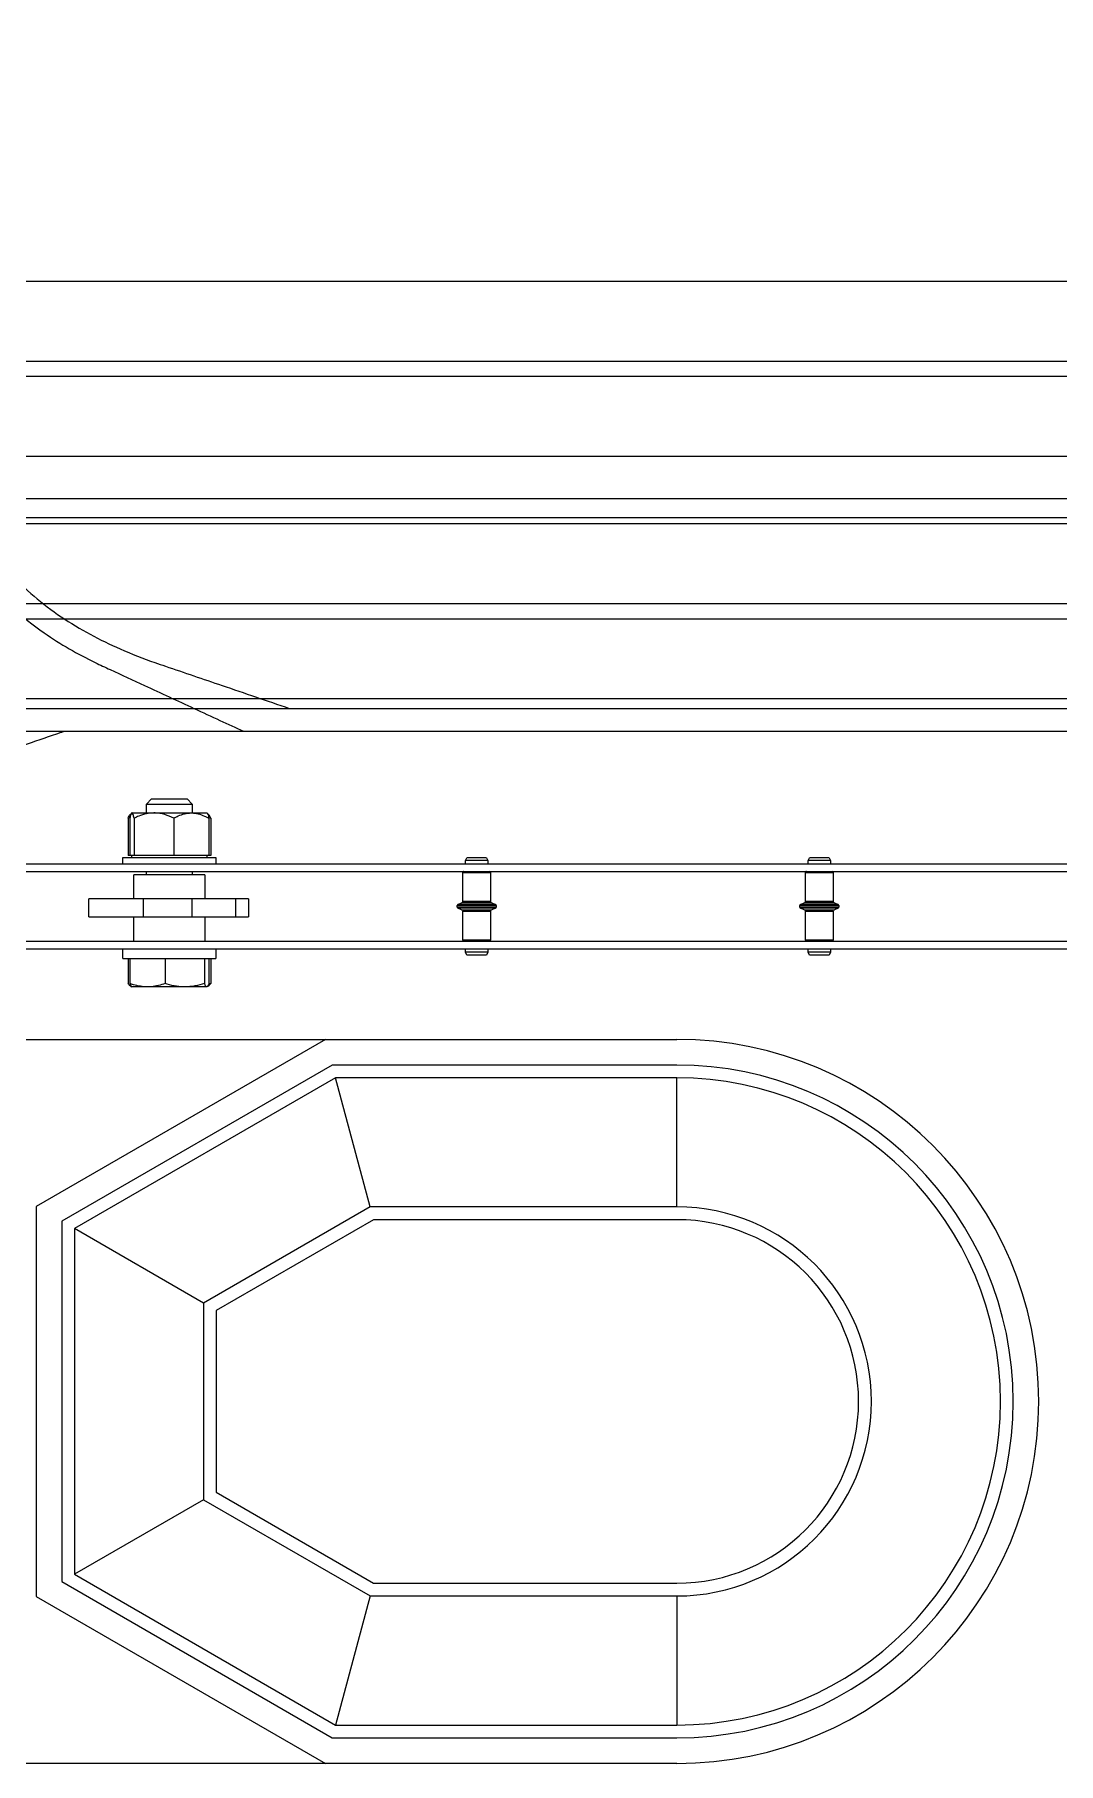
# Model space of a CAD drawing. Header units: feet. Extents: x -21 to 5170, y -254 to 1413.
# Drawn here: x 2335.2 to 2350.08, y 44.68 to 69.79 of the extents above; entities that cross this region are included whole.
import ezdxf
from ezdxf.lldxf.tags import DXFTag

# ---------------------------------------------------------------- set-up
doc = ezdxf.new("R2010")
doc.units = ezdxf.units.FT
doc.header["$MEASUREMENT"] = 0
for name, color, linetype in [('ATI CENTER SUPPORT', 7, 'Continuous'), ('DC FEEEDERS', 1, 'Continuous'), ('PV-AG-DC1', 142, 'DC1'), ('WIRE MANAGEMENT', 4, 'Continuous')]:
    doc.layers.add(name, color=color, linetype=linetype)
doc.styles.add('NEI-A', font='arial.ttf')
tags = doc.linetypes.add('DC1', pattern='A,0.176989,-0.035266,["DC1",NEI-A,S=0.1,R=0,X=0,Y=-0.05],-0.314734,0.176989', length=0.703978).pattern_tags.tags
tags[6] = DXFTag(74, 10)

msp = doc.modelspace()

# ---------------------------------------------------------------- linework, layer by layer
at = {"layer": 'ATI CENTER SUPPORT', "color": 8, "linetype": 'Continuous', "lineweight": 15}
for p, q in [((2336.83019, 58.48456), (2336.8302, 58.614)), ((2336.8302, 58.614), (2336.90322, 58.68702)), ((2336.8302, 58.614), (2337.4905, 58.61399)), ((2336.90322, 58.68702), (2337.41748, 58.68702)), ((2337.41748, 58.68702), (2337.4905, 58.61399)), ((2337.4905, 58.61399), (2337.4905, 58.48455)), ((2336.5895, 58.4241), (2336.55968, 58.40742)), ((2336.55968, 58.40742), (2336.55968, 57.86745)), ((2336.58548, 58.40742), (2336.58548, 57.86745)), ((2336.61693, 58.48456), (2337.70622, 58.48455)), ((2336.64838, 58.40742), (2336.64838, 57.86745)), ((2337.22325, 58.40742), (2337.22325, 57.86745)), ((2337.70649, 58.48455), (2337.72142, 58.47092)), ((2337.73522, 58.40741), (2337.73521, 57.86745)), ((2337.76102, 58.40741), (2337.76101, 57.86745)), ((2334.30629, 57.7445), (2354.71674, 57.74438)), ((2336.48513, 57.74449), (2336.48513, 57.83557)), ((2336.48513, 57.83557), (2337.83556, 57.83556)), ((2336.58548, 57.86745), (2336.55968, 57.86745)), ((2336.61693, 57.86745), (2336.58548, 57.86745)), ((2336.6142, 57.83557), (2336.6142, 57.86745)), ((2336.64838, 57.86745), (2336.61693, 57.86745)), ((2337.73521, 57.86745), (2336.64838, 57.86745)), ((2337.70649, 57.86745), (2337.70649, 57.83556)), ((2337.76101, 57.86745), (2337.73521, 57.86745)), ((2337.83556, 57.83556), (2337.83556, 57.74448)), ((2341.46301, 57.79226), (2341.48357, 57.83237)), ((2341.46301, 57.74446), (2341.46301, 57.79226)), ((2341.78695, 57.79225), (2341.46301, 57.79226)), ((2341.76639, 57.83237), (2341.48357, 57.83237)), ((2341.76639, 57.83237), (2341.78695, 57.79225)), ((2341.78695, 57.79225), (2341.78695, 57.74446)), ((2346.4395, 57.79223), (2346.46007, 57.83234)), ((2346.4395, 57.74443), (2346.4395, 57.79223)), ((2346.76344, 57.79222), (2346.4395, 57.79223)), ((2346.74288, 57.83234), (2346.46007, 57.83234)), ((2346.74288, 57.83234), (2346.76344, 57.79222)), ((2346.76344, 57.79222), (2346.76344, 57.74443)), ((2334.30629, 57.63315), (2354.71674, 57.63303)), ((2336.64609, 57.23484), (2336.64609, 57.58762)), ((2337.6746, 57.58761), (2336.64609, 57.58762)), ((2336.83019, 57.58762), (2336.83019, 57.63313)), ((2337.4905, 57.63313), (2337.4905, 57.58762)), ((2337.6746, 57.58761), (2337.67459, 57.23483)), ((2341.42251, 57.19771), (2341.42252, 57.61768)), ((2341.42252, 57.61768), (2341.82744, 57.61767)), ((2341.82744, 57.61767), (2341.82744, 57.19771)), ((2346.39901, 57.19768), (2346.39901, 57.61765)), ((2346.39901, 57.61765), (2346.80394, 57.61764)), ((2346.80394, 57.61764), (2346.80393, 57.19768)), ((2335.99008, 56.97772), (2335.99008, 57.23484)), ((2338.31057, 57.23483), (2335.99008, 57.23484)), ((2336.78115, 57.23484), (2336.78115, 56.97771)), ((2337.48972, 56.97771), (2337.48972, 57.23484)), ((2338.11972, 57.23483), (2338.11972, 56.9777)), ((2338.31057, 57.23483), (2338.31057, 56.9777)), ((2341.34153, 57.114), (2341.34153, 57.1399)), ((2341.90842, 57.13989), (2341.34153, 57.1399)), ((2341.90842, 57.11399), (2341.34153, 57.114)), ((2341.35061, 57.15416), (2341.41343, 57.18345)), ((2341.89934, 57.15416), (2341.35061, 57.15416)), ((2341.41343, 57.07045), (2341.35061, 57.09974)), ((2341.89934, 57.09973), (2341.35061, 57.09974)), ((2341.41343, 57.18345), (2341.83652, 57.18345)), ((2341.83652, 57.07044), (2341.41343, 57.07045)), ((2341.82744, 57.19771), (2341.42251, 57.19771)), ((2341.42251, 56.63622), (2341.42251, 57.05618)), ((2341.42251, 57.05618), (2341.82744, 57.05618)), ((2341.82744, 57.05618), (2341.82744, 56.63622)), ((2341.83652, 57.18345), (2341.89934, 57.15416)), ((2341.89934, 57.09973), (2341.83652, 57.07044)), ((2341.90842, 57.13989), (2341.90842, 57.11399)), ((2346.31802, 57.11397), (2346.31802, 57.13987)), ((2346.88492, 57.13986), (2346.31802, 57.13987)), ((2346.88492, 57.11397), (2346.31802, 57.11397)), ((2346.32711, 57.15413), (2346.38992, 57.18342)), ((2346.87583, 57.15413), (2346.32711, 57.15413)), ((2346.38992, 57.07042), (2346.32711, 57.09971)), ((2346.87583, 57.0997), (2346.32711, 57.09971)), ((2346.38992, 57.18342), (2346.81302, 57.18342)), ((2346.81302, 57.07041), (2346.38992, 57.07042)), ((2346.399, 56.63619), (2346.39901, 57.05615)), ((2346.80393, 57.19768), (2346.39901, 57.19768)), ((2346.39901, 57.05615), (2346.80393, 57.05615)), ((2346.80393, 57.05615), (2346.80393, 56.63619)), ((2346.81302, 57.18342), (2346.87583, 57.15413)), ((2346.87583, 57.0997), (2346.81302, 57.07041)), ((2346.88492, 57.13986), (2346.88492, 57.11397)), ((2335.99008, 56.97772), (2338.31057, 56.9777)), ((2336.64608, 56.62082), (2336.64609, 56.97771)), ((2337.67459, 56.97771), (2337.67459, 56.62081)), ((2334.30629, 56.62083), (2354.71674, 56.62071)), ((2334.30629, 56.50948), (2354.71674, 56.50936)), ((2336.48512, 56.37287), (2336.48512, 56.50947)), ((2337.83555, 56.50946), (2337.83555, 56.37287)), ((2341.82744, 56.63622), (2341.42251, 56.63622)), ((2341.463, 56.46164), (2341.463, 56.50944)), ((2341.78694, 56.50943), (2341.78694, 56.46164)), ((2346.80393, 56.63619), (2346.399, 56.63619)), ((2346.4395, 56.46161), (2346.4395, 56.50941)), ((2346.76344, 56.5094), (2346.76344, 56.46161)), ((2336.48512, 56.37287), (2337.83555, 56.37287)), ((2336.55967, 56.37287), (2336.55967, 56.00716)), ((2336.58547, 56.37287), (2336.58547, 56.00716)), ((2337.09743, 56.37288), (2337.09744, 56.00717)), ((2337.6723, 56.37288), (2337.6723, 56.00717)), ((2337.7352, 56.37288), (2337.73521, 56.00717)), ((2337.761, 56.37288), (2337.76101, 56.00717)), ((2341.48356, 56.42153), (2341.463, 56.46164)), ((2341.78694, 56.46164), (2341.463, 56.46164)), ((2341.76638, 56.42152), (2341.48356, 56.42153)), ((2341.78694, 56.46164), (2341.76638, 56.42152)), ((2346.46006, 56.4215), (2346.4395, 56.46161)), ((2346.76344, 56.46161), (2346.4395, 56.46161)), ((2346.74287, 56.42149), (2346.46006, 56.4215)), ((2346.76344, 56.46161), (2346.74287, 56.42149)), ((2337.76101, 56.00717), (2337.73118, 55.99794)), ((2336.60038, 55.96636), (2336.6142, 55.95838)), ((2337.70375, 55.95839), (2336.61446, 55.95838)), ((2344.53397, 44.68303), (2334.44779, 44.68303))]:
    msp.add_line(p, q, dxfattribs=at)
at = {"layer": 'ATI CENTER SUPPORT', "color": 8, "linetype": 'Continuous', "lineweight": 15, "flags": 128}
for points in [[(2334.30629, 55.19524), (2344.53397, 55.19524)], [(2339.42638, 55.19524), (2335.22514, 52.76965), (2335.22514, 47.10862), (2339.42638, 44.68303)], [(2340.07802, 52.76326), (2339.57566, 54.63813)], [(2344.53397, 52.76326), (2344.53397, 54.63813)], [(2337.65712, 51.36555), (2335.78225, 52.44801)], [(2337.65712, 48.51272), (2335.78225, 47.43026)], [(2340.07802, 47.11501), (2339.57566, 45.24014)], [(2344.53397, 47.11501), (2344.53397, 45.24014)]]:
    msp.add_lwpolyline(points, dxfattribs=at)
msp.add_lwpolyline([(2344.53397, 44.68303, 1), (2344.53397, 55.19524)], format="xyb", dxfattribs=at)
for points in [[(2339.5259, 45.05444), (2344.53397, 45.05444, 1), (2344.53397, 54.82383), (2339.5259, 54.82383), (2335.59655, 52.55522), (2335.59655, 47.32305)], [(2339.57566, 45.24014), (2344.53397, 45.24014, 1), (2344.53397, 54.63813), (2339.57566, 54.63813), (2335.78225, 52.44801), (2335.78225, 47.43026)], [(2340.07802, 47.11501), (2344.53397, 47.11501, 1), (2344.53397, 52.76326), (2340.07802, 52.76326), (2337.65712, 51.36555), (2337.65712, 48.51272)], [(2340.12774, 47.30057), (2344.53397, 47.30057, 1), (2344.53397, 52.5777), (2340.12774, 52.5777), (2337.84268, 51.25842), (2337.84268, 48.61985)]]:
    msp.add_lwpolyline(points, format="xyb", close=True, dxfattribs=at)
at = {"layer": 'ATI CENTER SUPPORT', "color": 8, "linetype": 'Continuous', "lineweight": 15}
for centre, radius, start, end in [((2341.43794, 57.61768), 0.01543, 89.999662, 179.999662), ((2341.81201, 57.61767), 0.01543, 359.999662, 89.999662), ((2346.41444, 57.61765), 0.01543, 89.999662, 179.999662), ((2346.78851, 57.61764), 0.01543, 359.999662, 89.999662), ((2341.35726, 57.1399), 0.01574, 114.999662, 179.999662), ((2341.35726, 57.114), 0.01574, 179.999662, 244.999662), ((2341.40678, 57.19771), 0.01574, 294.999662, 359.999662), ((2341.40678, 57.05618), 0.01574, 359.999662, 64.999662), ((2341.84318, 57.19771), 0.01574, 179.999662, 244.999662), ((2341.84317, 57.05618), 0.01574, 114.999662, 179.999662), ((2341.89269, 57.13989), 0.01574, 359.999662, 64.999662), ((2341.89269, 57.11399), 0.01574, 294.999662, 359.999662), ((2346.33376, 57.13987), 0.01574, 114.999662, 179.999662), ((2346.33376, 57.11397), 0.01574, 179.999662, 244.999662), ((2346.38327, 57.19768), 0.01574, 294.999662, 359.999662), ((2346.38327, 57.05615), 0.01574, 359.999662, 64.999662), ((2346.81967, 57.19768), 0.01574, 179.999662, 244.999662), ((2346.81967, 57.05615), 0.01574, 114.999662, 179.999662), ((2346.86918, 57.13986), 0.01574, 359.999662, 64.999662), ((2346.86918, 57.11397), 0.01574, 294.999662, 359.999662), ((2341.43794, 56.63622), 0.01543, 179.999662, 269.999662), ((2341.81201, 56.63622), 0.01543, 269.999662, 359.999662), ((2346.41443, 56.63619), 0.01543, 179.999662, 269.999662), ((2346.7885, 56.63619), 0.01543, 269.999662, 359.999662)]:
    msp.add_arc(centre, radius, start, end, dxfattribs=at)
for points, knots in [([(2336.55968, 58.40742), (2336.56953, 58.4285), (2336.58298, 58.4573), (2336.59753, 58.46619), (2336.60142, 58.46857)], [0, 0, 0, 0, 0.73211125, 1, 1, 1, 1]), ([(2336.61693, 58.48456), (2336.6129, 58.48209), (2336.6047, 58.47707), (2336.59421, 58.44515), (2336.58793, 58.41801), (2336.58548, 58.40742)], [0, 0, 0, 0, 0.37067685, 0.75427497, 1, 1, 1, 1]), ([(2336.64838, 58.40742), (2336.64373, 58.42677), (2336.63426, 58.46616), (2336.62338, 58.48389), (2336.61756, 58.48449), (2336.61693, 58.48456)], [0, 0, 0, 0, 0.46298013, 0.94243633, 1, 1, 1, 1]), ([(2336.93582, 58.48456), (2336.89897, 58.48209), (2336.82399, 58.47707), (2336.72815, 58.44515), (2336.67078, 58.41801), (2336.64838, 58.40742)], [0, 0, 0, 0, 0.37067629, 0.75427384, 1, 1, 1, 1]), ([(2337.22325, 58.40742), (2337.18074, 58.42677), (2337.0942, 58.46615), (2336.99482, 58.48389), (2336.94153, 58.48449), (2336.93582, 58.48456)], [0, 0, 0, 0, 0.46298648, 0.94244141, 1, 1, 1, 1]), ([(2337.22325, 58.40742), (2337.24496, 58.4189), (2337.29602, 58.4459), (2337.38146, 58.47721), (2337.44634, 58.48208), (2337.47923, 58.48455)], [0, 0, 0, 0, 0.26718546, 0.62844929, 1, 1, 1, 1]), ([(2337.47923, 58.48455), (2337.48152, 58.48454), (2337.5149, 58.48435), (2337.58035, 58.47504), (2337.66351, 58.44558), (2337.71409, 58.41866), (2337.73522, 58.40741)], [0, 0, 0, 0, 0.02584942, 0.37744498, 0.73992683, 1, 1, 1, 1]), ([(2337.70376, 58.48455), (2337.70779, 58.48209), (2337.716, 58.47707), (2337.72648, 58.44514), (2337.73276, 58.41801), (2337.73522, 58.40741)], [0, 0, 0, 0, 0.3706757, 0.75427452, 1, 1, 1, 1]), ([(2337.76102, 58.40741), (2337.75117, 58.4285), (2337.73772, 58.45729), (2337.72317, 58.46618), (2337.71927, 58.46856)], [0, 0, 0, 0, 0.732114027, 1, 1, 1, 1]), ([(2336.60142, 55.96818), (2336.59785, 55.96957), (2336.58367, 55.97507), (2336.56994, 55.99343), (2336.55967, 56.00716)], [0, 0, 0, 0, 0.25188121, 1, 1, 1, 1]), ([(2336.84146, 55.95839), (2336.8073, 55.96006), (2336.73846, 55.96344), (2336.65319, 55.98426), (2336.60262, 56.00136), (2336.58547, 56.00716)], [0, 0, 0, 0, 0.39429048, 0.79460251, 1, 1, 1, 1]), ([(2336.58547, 56.00716), (2336.59058, 55.99353), (2336.60089, 55.96601), (2336.61155, 55.96094), (2336.61692, 55.95838)], [0, 0, 0, 0, 0.4954583, 1, 1, 1, 1]), ([(2337.09744, 56.00717), (2337.06524, 55.99668), (2337.00054, 55.9756), (2336.91446, 55.96052), (2336.86115, 55.95896), (2336.84146, 55.95839)], [0, 0, 0, 0, 0.38441213, 0.77254453, 1, 1, 1, 1]), ([(2337.38487, 55.95839), (2337.37806, 55.95845), (2337.32646, 55.95889), (2337.22918, 55.96954), (2337.14162, 55.99455), (2337.09744, 56.00717)], [0, 0, 0, 0, 0.07009929, 0.53078792, 1, 1, 1, 1]), ([(2337.6723, 56.00717), (2337.62562, 55.99354), (2337.53141, 55.96602), (2337.43401, 55.96095), (2337.38487, 55.95839)], [0, 0, 0, 0, 0.49545459, 1, 1, 1, 1]), ([(2337.70375, 55.95839), (2337.70301, 55.95845), (2337.69737, 55.95889), (2337.68672, 55.96954), (2337.67714, 55.99455), (2337.6723, 56.00717)], [0, 0, 0, 0, 0.07009909, 0.53078946, 1, 1, 1, 1]), ([(2337.73521, 56.00717), (2337.7301, 55.99354), (2337.71979, 55.96602), (2337.70913, 55.96095), (2337.70375, 55.95839)], [0, 0, 0, 0, 0.49545737, 1, 1, 1, 1]), ([(2337.71925, 55.96819), (2337.72282, 55.96957), (2337.737, 55.97507), (2337.75073, 55.99343), (2337.76101, 56.00717)], [0, 0, 0, 0, 0.25188121, 1, 1, 1, 1])]:
    msp.add_open_spline(points, degree=3, knots=knots, dxfattribs=at)
at = {"layer": 'DC FEEEDERS'}
for points in [[(2332.42153, 66.20605), (2376.445, 66.20605)], [(2332.42153, 65.04605), (2376.445, 65.04605)], [(2332.42153, 64.8241), (2376.445, 64.8241)], [(2332.42153, 63.6641), (2376.445, 63.6641)], [(2332.42153, 62.68671), (2376.445, 62.68671)], [(2332.42153, 61.52671), (2376.445, 61.52671)], [(2332.42153, 61.30476), (2376.445, 61.30476)], [(2332.42153, 60.14476), (2376.445, 60.14476)]]:
    msp.add_lwpolyline(points, dxfattribs=at)
at = {"layer": 'PV-AG-DC1', "flags": 128}
for points in [[(2332.42153, 60.00291), (2376.445, 60.00291)], [(2332.42153, 59.67045), (2376.445, 59.67045)]]:
    msp.add_lwpolyline(points, dxfattribs=at)
at = {"layer": 'PV-AG-DC1'}
for points, knots in [([(2332.42153, 69.78642), (2332.52235, 68.82323), (2332.65729, 67.83961), (2332.95895, 66.2223), (2333.0924, 65.60398), (2333.47654, 64.28063), (2333.74335, 63.58056), (2334.31868, 62.59835), (2334.55629, 62.26897), (2335.06104, 61.7335), (2335.31618, 61.51671), (2335.86073, 61.14947), (2336.14962, 60.99601), (2336.61259, 60.79304), (2336.78017, 60.72762), (2336.95018, 60.66783), (2337.0007, 60.65006), (2337.05144, 60.63279), (2337.10218, 60.61552), (2337.3765, 60.52214), (2337.65082, 60.42875), (2337.92514, 60.33537), (2338.25069, 60.22455), (2338.57624, 60.11373), (2338.90178, 60.00291)], [5.15457521, 5.15457521, 5.15457521, 5.15457521, 7.98993795, 7.98993795, 9.67658056, 9.67658056, 11.68586125, 11.68586125, 12.79963808, 12.79963808, 13.7036105, 13.7036105, 14.60758292, 14.60758292, 15.10582563, 15.10582563, 15.10582563, 15.25390059, 15.25390059, 15.25390059, 16.0544781, 16.0544781, 16.0544781, 17.00455102, 17.00455102, 17.00455102, 17.00455102]), ([(2332.42153, 67.31546), (2332.45239, 67.1336), (2332.4849, 66.95077), (2332.62928, 66.17638), (2332.75993, 65.56715), (2333.12854, 64.27594), (2333.37823, 63.59495), (2333.92876, 62.58715), (2334.16861, 62.22756), (2334.71363, 61.60004), (2335.01487, 61.3271), (2335.58017, 60.9329), (2335.82816, 60.79121), (2336.08228, 60.66783), (2336.15432, 60.63286), (2336.22686, 60.59935), (2336.29939, 60.56584), (2336.4657, 60.48902), (2336.63201, 60.41219), (2336.79832, 60.33537), (2337.03822, 60.22455), (2337.27812, 60.11373), (2337.51803, 60.00291), (2337.64363, 59.94489), (2337.76924, 59.88686), (2337.89485, 59.82884), (2338.00914, 59.77604), (2338.12344, 59.72324), (2338.23774, 59.67045)], [7.47877278, 7.47877278, 7.47877278, 7.47877278, 7.9877747, 7.9877747, 9.62277321, 9.62277321, 11.50333496, 11.50333496, 12.62233368, 12.62233368, 13.6409475, 13.6409475, 14.3830075, 14.3830075, 14.3830075, 14.59337778, 14.59337778, 14.59337778, 15.07571963, 15.07571963, 15.07571963, 15.77151121, 15.77151121, 15.77151121, 16.13580442, 16.13580442, 16.13580442, 16.46730279, 16.46730279, 16.46730279, 16.46730279]), ([(2332.42153, 58.43546), (2332.49474, 58.47414), (2332.56794, 58.51281), (2332.64115, 58.55149), (2332.70636, 58.58594), (2332.77156, 58.6204), (2332.83738, 58.65356), (2332.93467, 58.70259), (2333.03329, 58.74882), (2333.29748, 58.86464), (2333.46506, 58.93006), (2333.63507, 58.98985), (2333.68559, 59.00762), (2333.73633, 59.02489), (2333.78707, 59.04216), (2334.06139, 59.13555), (2334.33571, 59.22893), (2334.61003, 59.32231), (2334.93558, 59.43313), (2335.26113, 59.54396), (2335.58667, 59.65478), (2335.60202, 59.66), (2335.61736, 59.66522), (2335.63271, 59.67045)], [13.87209242, 13.87209242, 13.87209242, 13.87209242, 14.10140209, 14.10140209, 14.10140209, 14.30565661, 14.30565661, 14.30565661, 14.60758292, 14.60758292, 15.10582563, 15.10582563, 15.10582563, 15.25390059, 15.25390059, 15.25390059, 16.0544781, 16.0544781, 16.0544781, 17.00455102, 17.00455102, 17.00455102, 17.04933094, 17.04933094, 17.04933094, 17.04933094])]:
    msp.add_open_spline(points, degree=3, knots=knots, dxfattribs=at)
at = {"layer": 'WIRE MANAGEMENT', "color": 4, "linetype": 'Continuous', "lineweight": 18, "elevation": 0.11854, "flags": 128}
for points in [[(2332.42153, 63.05156), (2385.84464, 63.05156)], [(2332.42153, 62.77349), (2385.84464, 62.77349)]]:
    msp.add_lwpolyline(points, dxfattribs=at)

doc.saveas('drawing.dxf')
